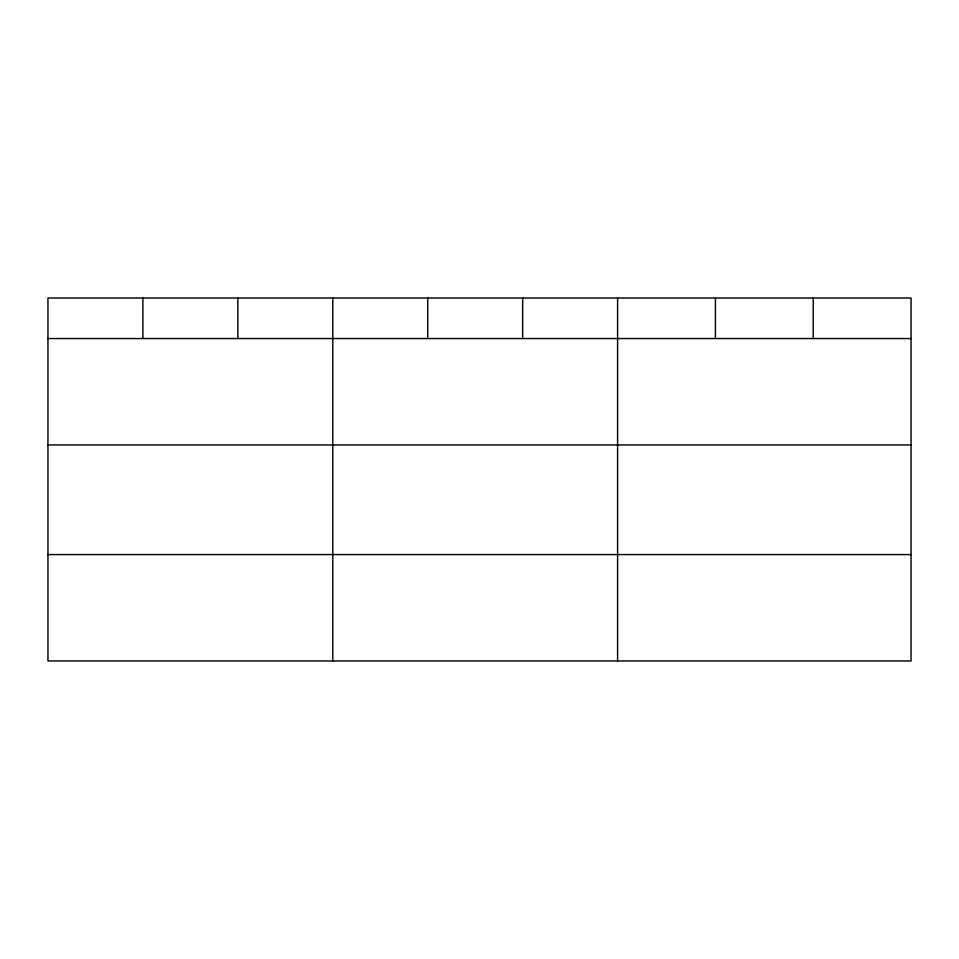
<?xml version="1.0" encoding="UTF-8"?>
<svg xmlns="http://www.w3.org/2000/svg" width="959" height="959" viewBox="0 0 959 959"><rect width="100%" height="100%" fill="white"/><g stroke="black" fill="none" stroke-linecap="round" stroke-linejoin="round"><path stroke-width="1.44" d="M911.05 444.952L911.05 298.021L47.95 298.021L47.95 660.979L911.05 660.979L911.05 444.952L47.95 444.952M47.95 338.551L911.05 338.551M47.95 554.578L911.05 554.578M813.232 298.021L813.232 338.551M715.414 298.021L715.414 338.551M617.596 298.021L617.596 660.979M522.655 298.021L522.655 338.551M427.714 298.021L427.714 338.551M332.773 298.021L332.773 660.979M237.832 298.021L237.832 338.551M142.891 298.021L142.891 338.551"/></g></svg>
